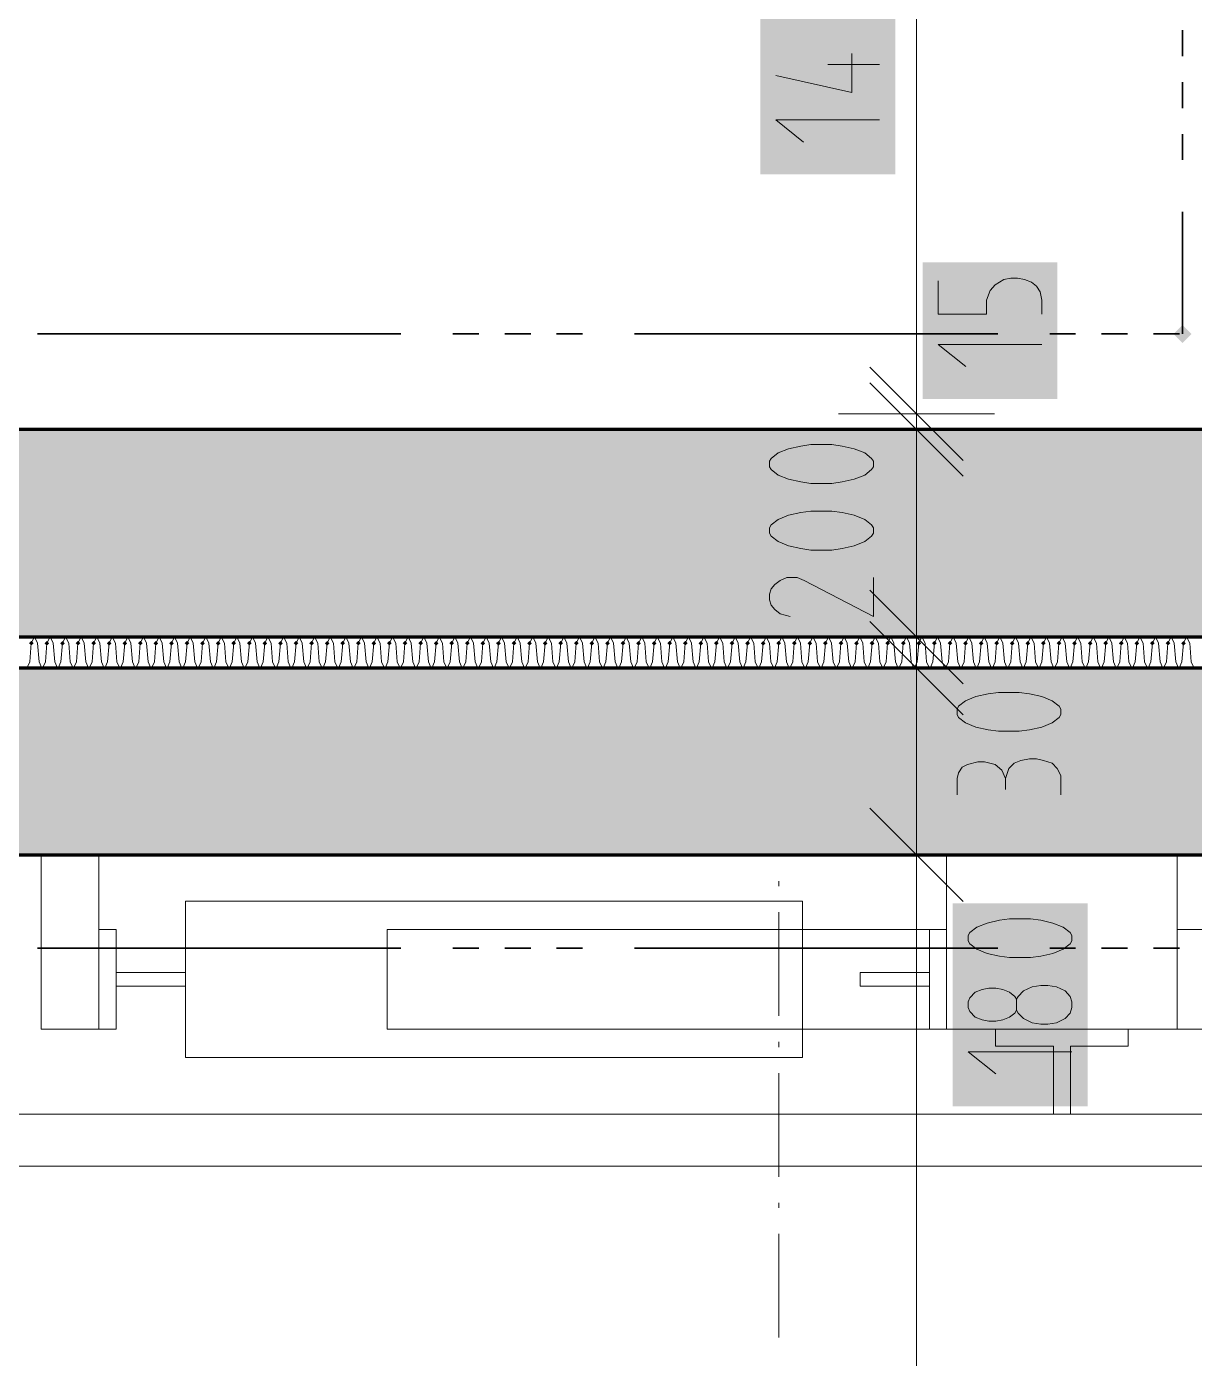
# Model space of a CAD drawing. Header units: millimetres. Extents: x 0 to 594, y 0 to 420.
# Drawn here: x 109.84 to 121.37, y 196.29 to 209.45 of the extents above; entities that cross this region are included whole.
import ezdxf

# ---------------------------------------------------------------- set-up
doc = ezdxf.new("R2010")
doc.units = ezdxf.units.MM
doc.header["$LTSCALE"] = 8
for name, color, linetype in [('PDF_Koty delkove', 7, 'Continuous'), ('PDF_Pozarni useky', 7, 'Continuous'), ('PDF_Steny obvodove nosne', 7, 'Continuous'), ('PDF_Steny sendvic', 7, 'Continuous'), ('PDF_Steny vnitrni', 7, 'Continuous'), ('PDF_Vytah', 7, 'Continuous')]:
    doc.layers.add(name, color=color, linetype=linetype)

msp = doc.modelspace()

# ---------------------------------------------------------------- linework, layer by layer
at = {"layer": 'PDF_Koty delkove', "lineweight": 18}
for points in [[(118.628, 141.969), (118.628, 159.753), (118.628, 161.916), (118.628, 164.553), (118.628, 165.806), (118.628, 168.065), (118.628, 169.31), (118.628, 170.823), (118.628, 173.437), (118.628, 180.15), (118.628, 182.2), (118.628, 182.508), (118.628, 184.353), (118.628, 201.265), (118.628, 203.11), (118.628, 203.418), (118.628, 205.468), (118.628, 205.621), (118.628, 220.535), (118.628, 221.662), (118.628, 244.878)], [(117.99, 209.182), (117.99, 208.798), (117.239, 208.963)], [(118.264, 209.073), (117.752, 209.073)], [(118.264, 208.525), (117.239, 208.525), (117.512, 208.306)], [(118.841, 206.937), (118.841, 206.608), (119.319, 206.608), (119.319, 206.746), (119.354, 206.841), (119.405, 206.896), (119.49, 206.95), (119.558, 206.964), (119.626, 206.964), (119.695, 206.95), (119.763, 206.923), (119.814, 206.882), (119.849, 206.828), (119.866, 206.746), (119.866, 206.608)], [(119.866, 206.307), (118.841, 206.307), (119.114, 206.089)], [(119.089, 205.16), (118.167, 206.083)], [(119.089, 205.006), (118.167, 205.929)], [(119.397, 205.621), (118.628, 205.621), (117.859, 205.621)], [(119.397, 205.468), (118.628, 205.468), (117.859, 205.468)], [(117.791, 204.661), (117.586, 204.661), (117.484, 204.647), (117.365, 204.62), (117.262, 204.579), (117.193, 204.525), (117.177, 204.497), (117.177, 204.443), (117.193, 204.415), (117.262, 204.36), (117.365, 204.319), (117.484, 204.291), (117.586, 204.277), (117.791, 204.277), (117.893, 204.291), (118.013, 204.319), (118.116, 204.36)], [(118.116, 204.36), (118.185, 204.415), (118.202, 204.443), (118.202, 204.497), (118.185, 204.525), (118.116, 204.579), (118.013, 204.62), (117.893, 204.647), (117.791, 204.661)], [(118.202, 204.004), (118.202, 203.62), (117.518, 203.977), (117.45, 204.004), (117.347, 204.004), (117.28, 203.977), (117.228, 203.936), (117.193, 203.895), (117.177, 203.84), (117.177, 203.786), (117.193, 203.731), (117.228, 203.689), (117.28, 203.648), (117.381, 203.62)], [(119.089, 202.956), (118.167, 203.879)], [(119.089, 202.649), (118.167, 203.571)], [(119.397, 203.418), (118.628, 203.418), (117.859, 203.418)], [(119.397, 203.11), (118.628, 203.11), (117.859, 203.11)], [(119.215, 202.829), (119.113, 202.788), (119.044, 202.733), (119.028, 202.705), (119.028, 202.651), (119.044, 202.623), (119.113, 202.569), (119.215, 202.528), (119.335, 202.5), (119.436, 202.486), (119.641, 202.486), (119.744, 202.5), (119.864, 202.528), (119.966, 202.569), (120.035, 202.623), (120.053, 202.651), (120.053, 202.705), (120.035, 202.733), (119.966, 202.788), (119.864, 202.829), (119.744, 202.856), (119.641, 202.87)], [(119.641, 202.87), (119.436, 202.87), (119.335, 202.856), (119.215, 202.829)], [(120.053, 201.857), (120.053, 202.048), (120.018, 202.117), (119.966, 202.172), (119.881, 202.199), (119.813, 202.213), (119.744, 202.213), (119.659, 202.199), (119.591, 202.172), (119.54, 202.117), (119.505, 202.021)], [(119.028, 201.857), (119.028, 202.021), (119.044, 202.076), (119.079, 202.131), (119.13, 202.158), (119.232, 202.186), (119.3, 202.186), (119.403, 202.158), (119.471, 202.103), (119.505, 202.021), (119.505, 201.912)], [(119.089, 200.804), (118.167, 201.726)], [(119.397, 201.265), (118.628, 201.265), (117.859, 201.265)], [(119.616, 199.73), (119.598, 199.703), (119.547, 199.662), (119.48, 199.635), (119.411, 199.621), (119.342, 199.621), (119.275, 199.635), (119.206, 199.662), (119.155, 199.717), (119.138, 199.758), (119.138, 199.812), (119.155, 199.853), (119.206, 199.908), (119.275, 199.935), (119.342, 199.949), (119.411, 199.949), (119.48, 199.935)], [(119.48, 199.935), (119.547, 199.908), (119.598, 199.867), (119.616, 199.84)], [(120.163, 199.319), (119.138, 199.319), (119.411, 199.101)]]:
    msp.add_lwpolyline(points, dxfattribs=at)
for points in [[(117.791, 205.318), (117.586, 205.318), (117.484, 205.304), (117.365, 205.277), (117.262, 205.236), (117.193, 205.182), (117.177, 205.154), (117.177, 205.1), (117.193, 205.072), (117.262, 205.017), (117.365, 204.976), (117.484, 204.949), (117.586, 204.935), (117.791, 204.935), (117.893, 204.949), (118.013, 204.976), (118.116, 205.017), (118.185, 205.072), (118.202, 205.1), (118.202, 205.154), (118.185, 205.182), (118.116, 205.236), (118.013, 205.277), (117.893, 205.304)], [(119.752, 200.633), (119.547, 200.633), (119.446, 200.619), (119.326, 200.592), (119.223, 200.551), (119.155, 200.497), (119.138, 200.469), (119.138, 200.415), (119.155, 200.387), (119.223, 200.333), (119.326, 200.292), (119.446, 200.264), (119.547, 200.25), (119.752, 200.25), (119.855, 200.264), (119.975, 200.292), (120.077, 200.333), (120.146, 200.387), (120.163, 200.415), (120.163, 200.469), (120.146, 200.497), (120.077, 200.551), (119.975, 200.592), (119.855, 200.619)], [(119.923, 199.976), (119.855, 199.976), (119.77, 199.962), (119.685, 199.922), (119.633, 199.867), (119.616, 199.84), (119.616, 199.73), (119.633, 199.703), (119.685, 199.648), (119.77, 199.607), (119.855, 199.593), (119.923, 199.593), (120.009, 199.607), (120.095, 199.648), (120.146, 199.703), (120.163, 199.758), (120.163, 199.812), (120.146, 199.867), (120.095, 199.922), (120.009, 199.962)]]:
    msp.add_lwpolyline(points, close=True, dxfattribs=at)
at = {"layer": 'PDF_Koty delkove', "color": 7, "lineweight": 18, "true_color": 0xffffff, "transparency": 33554559}
for points in [[(118.418, 207.987), (118.418, 210.649), (117.085, 207.987), (117.085, 210.649)], [(120.02, 205.77), (120.02, 207.118), (118.688, 205.77), (118.688, 207.118)], [(118.356, 203.467), (118.356, 205.472), (117.023, 203.467), (117.023, 205.472)], [(120.206, 201.675), (120.206, 203.023), (118.874, 201.675), (118.874, 203.023)], [(120.317, 198.782), (120.317, 200.787), (118.985, 198.782), (118.985, 200.787)]]:
    msp.add_solid(points, dxfattribs=at)
at = {"layer": 'PDF_Pozarni useky', "lineweight": 35}
for points in [[(121.254, 209.155), (121.254, 209.411)], [(121.254, 208.643), (121.254, 208.899)], [(121.254, 208.13), (121.254, 208.386)], [(121.254, 206.411), (121.254, 207.618)], [(113.537, 206.411), (109.949, 206.411)], [(114.305, 206.411), (114.049, 206.411)], [(114.818, 206.411), (114.562, 206.411)], [(115.33, 206.411), (115.074, 206.411)], [(119.43, 206.411), (115.843, 206.411)], [(120.199, 206.411), (119.943, 206.411)], [(120.712, 206.411), (120.455, 206.411)], [(121.224, 206.411), (120.968, 206.411)], [(113.537, 200.343), (109.949, 200.343)], [(114.305, 200.343), (114.049, 200.343)], [(114.818, 200.343), (114.562, 200.343)], [(115.33, 200.343), (115.074, 200.343)], [(119.43, 200.343), (115.843, 200.343)], [(120.199, 200.343), (119.943, 200.343)], [(120.712, 200.343), (120.455, 200.343)], [(121.224, 200.343), (120.968, 200.343)]]:
    msp.add_lwpolyline(points, dxfattribs=at)
at = {"layer": 'PDF_Pozarni useky', "lineweight": 35, "transparency": 33554559}
for points in [[(121.344, 206.411), (121.254, 206.321), (121.254, 206.5), (121.165, 206.411)], [(121.254, 206.321), (121.165, 206.411), (121.344, 206.411), (121.254, 206.5)]]:
    msp.add_solid(points, dxfattribs=at)
at = {"layer": 'PDF_Steny obvodove nosne', "lineweight": 70}
msp.add_lwpolyline([(103.43, 203.418), (128.029, 203.418), (128.029, 205.468), (125.006, 205.468), (122.238, 205.468), (101.38, 205.468), (101.38, 204.494), (101.38, 203.418)], dxfattribs=at)
at = {"layer": 'PDF_Steny obvodove nosne', "color": 9, "lineweight": 9, "true_color": 0xc0c0c0, "transparency": 33554559}
msp.add_solid([(128.029, 205.468), (101.38, 205.468), (128.029, 203.418), (101.38, 203.418)], dxfattribs=at)
at = {"layer": 'PDF_Steny sendvic', "lineweight": 35}
msp.add_lwpolyline([(103.43, 182.405), (103.43, 182.2), (125.979, 182.2), (128.029, 182.2), (128.081, 182.2), (128.081, 182.508), (128.029, 182.508), (105.582, 182.508), (103.737, 182.508), (103.737, 203.11), (105.582, 203.11), (128.029, 203.11), (128.081, 203.11), (128.081, 203.418), (128.029, 203.418), (103.43, 203.418), (103.43, 203.213)], dxfattribs=at)
at = {"layer": 'PDF_Steny sendvic', "lineweight": 9}
for points in [[(109.918, 203.418), (109.887, 203.356)], [(109.949, 203.356), (109.918, 203.418)], [(110.072, 203.418), (110.041, 203.356)], [(110.102, 203.356), (110.072, 203.418)], [(110.225, 203.418), (110.195, 203.356)], [(110.256, 203.356), (110.225, 203.418)], [(110.379, 203.418), (110.348, 203.356)], [(110.41, 203.356), (110.379, 203.418)], [(110.533, 203.418), (110.502, 203.356)], [(110.564, 203.356), (110.533, 203.418)], [(110.687, 203.418), (110.656, 203.356)], [(110.717, 203.356), (110.687, 203.418)], [(110.84, 203.418), (110.81, 203.356)], [(110.871, 203.356), (110.84, 203.418)], [(110.994, 203.418), (110.963, 203.356)], [(111.025, 203.356), (110.994, 203.418)], [(111.148, 203.418), (111.117, 203.356)], [(111.179, 203.356), (111.148, 203.418)], [(111.302, 203.418), (111.271, 203.356)], [(111.332, 203.356), (111.302, 203.418)], [(111.455, 203.418), (111.425, 203.356)], [(111.486, 203.356), (111.455, 203.418)], [(111.609, 203.418), (111.578, 203.356)], [(111.64, 203.356), (111.609, 203.418)], [(111.763, 203.418), (111.732, 203.356)], [(111.794, 203.356), (111.763, 203.418)], [(111.917, 203.418), (111.886, 203.356)], [(111.947, 203.356), (111.917, 203.418)], [(112.07, 203.418), (112.04, 203.356)], [(112.101, 203.356), (112.07, 203.418)], [(112.224, 203.418), (112.193, 203.356)], [(112.255, 203.356), (112.224, 203.418)], [(112.378, 203.418), (112.347, 203.356)], [(112.409, 203.356), (112.378, 203.418)], [(112.532, 203.418), (112.501, 203.356)], [(112.562, 203.356), (112.532, 203.418)], [(112.685, 203.418), (112.655, 203.356)], [(112.716, 203.356), (112.685, 203.418)], [(112.839, 203.418), (112.808, 203.356)], [(112.87, 203.356), (112.839, 203.418)], [(112.993, 203.418), (112.962, 203.356)], [(113.024, 203.356), (112.993, 203.418)], [(113.147, 203.418), (113.116, 203.356)], [(113.177, 203.356), (113.147, 203.418)], [(113.3, 203.418), (113.27, 203.356)], [(113.331, 203.356), (113.3, 203.418)], [(113.454, 203.418), (113.423, 203.356)], [(113.485, 203.356), (113.454, 203.418)], [(113.608, 203.418), (113.577, 203.356)], [(113.639, 203.356), (113.608, 203.418)], [(113.762, 203.418), (113.731, 203.356)], [(113.792, 203.356), (113.762, 203.418)], [(113.915, 203.418), (113.885, 203.356)], [(113.946, 203.356), (113.915, 203.418)], [(114.069, 203.418), (114.038, 203.356)], [(114.1, 203.356), (114.069, 203.418)], [(114.223, 203.418), (114.192, 203.356)], [(114.254, 203.356), (114.223, 203.418)], [(114.377, 203.418), (114.346, 203.356)], [(114.407, 203.356), (114.377, 203.418)], [(114.53, 203.418), (114.5, 203.356)], [(114.561, 203.356), (114.53, 203.418)], [(114.684, 203.418), (114.653, 203.356)], [(114.715, 203.356), (114.684, 203.418)], [(114.838, 203.418), (114.807, 203.356)], [(114.869, 203.356), (114.838, 203.418)], [(114.992, 203.418), (114.961, 203.356)], [(115.038, 203.172), (115.022, 203.356), (114.992, 203.418)], [(115.145, 203.418), (115.115, 203.356)], [(115.176, 203.356), (115.145, 203.418)], [(115.299, 203.418), (115.268, 203.356)], [(115.33, 203.356), (115.299, 203.418)], [(115.453, 203.418), (115.422, 203.356)], [(115.499, 203.172), (115.484, 203.356), (115.453, 203.418)], [(115.607, 203.418), (115.576, 203.356)], [(115.637, 203.356), (115.607, 203.418)], [(115.76, 203.418), (115.73, 203.356)], [(115.806, 203.172), (115.791, 203.356), (115.76, 203.418)], [(115.914, 203.418), (115.883, 203.356)], [(115.945, 203.356), (115.914, 203.418)], [(116.068, 203.418), (116.037, 203.356)], [(116.114, 203.172), (116.099, 203.356), (116.068, 203.418)], [(116.222, 203.418), (116.191, 203.356)], [(116.252, 203.356), (116.222, 203.418)], [(116.375, 203.418), (116.345, 203.356)], [(116.421, 203.172), (116.406, 203.356), (116.375, 203.418)], [(116.529, 203.418), (116.498, 203.356)], [(116.575, 203.172), (116.56, 203.356), (116.529, 203.418)], [(116.683, 203.418), (116.652, 203.356)], [(116.714, 203.356), (116.683, 203.418)], [(116.837, 203.418), (116.806, 203.356)], [(116.882, 203.172), (116.867, 203.356), (116.837, 203.418)], [(116.99, 203.418), (116.96, 203.356)], [(117.021, 203.356), (116.99, 203.418)], [(117.144, 203.418), (117.113, 203.356)], [(117.175, 203.356), (117.144, 203.418)], [(117.298, 203.418), (117.267, 203.356)], [(117.329, 203.356), (117.298, 203.418)], [(117.452, 203.418), (117.421, 203.356)], [(117.482, 203.356), (117.452, 203.418)], [(117.605, 203.418), (117.574, 203.356)], [(117.636, 203.356), (117.605, 203.418)], [(117.759, 203.418), (117.728, 203.356)], [(117.79, 203.356), (117.759, 203.418)], [(117.913, 203.418), (117.882, 203.356)], [(117.944, 203.356), (117.913, 203.418)], [(118.067, 203.418), (118.036, 203.356)], [(118.097, 203.356), (118.067, 203.418)], [(118.22, 203.418), (118.189, 203.356)], [(118.251, 203.356), (118.22, 203.418)], [(118.374, 203.418), (118.343, 203.356)], [(118.405, 203.356), (118.374, 203.418)], [(118.528, 203.418), (118.497, 203.356)], [(118.559, 203.356), (118.528, 203.418)], [(118.682, 203.418), (118.651, 203.356)], [(118.712, 203.356), (118.682, 203.418)], [(118.835, 203.418), (118.804, 203.356)], [(118.866, 203.356), (118.835, 203.418)], [(118.989, 203.418), (118.958, 203.356)], [(119.02, 203.356), (118.989, 203.418)], [(119.143, 203.418), (119.112, 203.356)], [(119.174, 203.356), (119.143, 203.418)], [(119.296, 203.418), (119.266, 203.356)], [(119.327, 203.356), (119.296, 203.418)], [(119.45, 203.418), (119.419, 203.356)], [(119.481, 203.356), (119.45, 203.418)], [(119.604, 203.418), (119.573, 203.356)], [(119.635, 203.356), (119.604, 203.418)], [(119.758, 203.418), (119.727, 203.356)], [(119.789, 203.356), (119.758, 203.418)], [(119.911, 203.418), (119.881, 203.356)], [(119.942, 203.356), (119.911, 203.418)], [(120.065, 203.418), (120.034, 203.356)], [(120.096, 203.356), (120.065, 203.418)], [(120.219, 203.418), (120.188, 203.356)], [(120.25, 203.356), (120.219, 203.418)], [(120.373, 203.418), (120.342, 203.356)], [(120.404, 203.356), (120.373, 203.418)], [(120.526, 203.418), (120.496, 203.356)], [(120.557, 203.356), (120.526, 203.418)], [(120.68, 203.418), (120.65, 203.356)], [(120.711, 203.356), (120.68, 203.418)], [(120.834, 203.418), (120.803, 203.356)], [(120.865, 203.356), (120.834, 203.418)], [(120.988, 203.418), (120.957, 203.356)], [(121.018, 203.356), (120.988, 203.418)], [(121.141, 203.418), (121.111, 203.356)], [(121.172, 203.356), (121.141, 203.418)], [(121.295, 203.418), (121.265, 203.356)], [(121.326, 203.356), (121.295, 203.418)], [(109.872, 203.172), (109.887, 203.356)], [(109.949, 203.356), (109.964, 203.172), (109.991, 203.11)], [(110.026, 203.172), (110.041, 203.356)], [(110.102, 203.356), (110.118, 203.172)], [(110.179, 203.172), (110.195, 203.356)], [(110.256, 203.356), (110.271, 203.172)], [(110.333, 203.172), (110.348, 203.356)], [(110.41, 203.356), (110.425, 203.172)], [(110.487, 203.172), (110.502, 203.356)], [(110.564, 203.356), (110.579, 203.172)], [(110.641, 203.172), (110.656, 203.356)], [(110.717, 203.356), (110.733, 203.172)], [(110.794, 203.172), (110.81, 203.356)], [(110.871, 203.356), (110.886, 203.172)], [(110.948, 203.172), (110.963, 203.356)], [(111.025, 203.356), (111.04, 203.172)], [(111.102, 203.172), (111.117, 203.356)], [(111.179, 203.356), (111.194, 203.172)], [(111.256, 203.172), (111.271, 203.356)], [(111.332, 203.356), (111.348, 203.172)], [(111.409, 203.172), (111.425, 203.356)], [(111.486, 203.356), (111.501, 203.172)], [(111.563, 203.172), (111.578, 203.356)], [(111.64, 203.356), (111.655, 203.172)], [(111.717, 203.172), (111.732, 203.356)], [(111.794, 203.356), (111.809, 203.172)], [(111.871, 203.172), (111.886, 203.356)], [(111.947, 203.356), (111.963, 203.172)], [(112.024, 203.172), (112.04, 203.356)], [(112.101, 203.356), (112.116, 203.172)], [(112.178, 203.172), (112.193, 203.356)], [(112.255, 203.356), (112.27, 203.172)], [(112.332, 203.172), (112.347, 203.356)], [(112.409, 203.356), (112.424, 203.172)], [(112.486, 203.172), (112.501, 203.356)], [(112.562, 203.356), (112.578, 203.172)], [(112.639, 203.172), (112.655, 203.356)], [(112.716, 203.356), (112.731, 203.172)], [(112.793, 203.172), (112.808, 203.356)], [(112.87, 203.356), (112.885, 203.172)], [(112.947, 203.172), (112.962, 203.356)], [(113.024, 203.356), (113.039, 203.172)], [(113.101, 203.172), (113.116, 203.356)], [(113.177, 203.356), (113.193, 203.172)], [(113.254, 203.172), (113.27, 203.356)], [(113.331, 203.356), (113.346, 203.172)], [(113.408, 203.172), (113.423, 203.356)], [(113.485, 203.356), (113.5, 203.172)], [(113.562, 203.172), (113.577, 203.356)], [(113.639, 203.356), (113.654, 203.172)], [(113.716, 203.172), (113.731, 203.356)], [(113.792, 203.356), (113.808, 203.172)], [(113.869, 203.172), (113.885, 203.356)], [(113.946, 203.356), (113.961, 203.172)], [(114.023, 203.172), (114.038, 203.356)], [(114.1, 203.356), (114.115, 203.172)], [(114.177, 203.172), (114.192, 203.356)], [(114.254, 203.356), (114.269, 203.172)], [(114.331, 203.172), (114.346, 203.356)], [(114.407, 203.356), (114.423, 203.172)], [(114.484, 203.172), (114.5, 203.356)], [(114.561, 203.356), (114.576, 203.172)], [(114.638, 203.172), (114.653, 203.356)], [(114.715, 203.356), (114.73, 203.172)], [(114.792, 203.172), (114.807, 203.356)], [(114.869, 203.356), (114.884, 203.172)], [(114.946, 203.172), (114.961, 203.356)], [(115.099, 203.172), (115.115, 203.356)], [(115.176, 203.356), (115.191, 203.172)], [(115.253, 203.172), (115.268, 203.356)], [(115.33, 203.356), (115.345, 203.172)], [(115.407, 203.172), (115.422, 203.356)], [(115.561, 203.172), (115.576, 203.356)], [(115.637, 203.356), (115.653, 203.172)], [(115.714, 203.172), (115.73, 203.356)], [(115.868, 203.172), (115.883, 203.356)], [(115.945, 203.356), (115.96, 203.172)], [(116.022, 203.172), (116.037, 203.356)], [(116.176, 203.172), (116.191, 203.356)], [(116.252, 203.356), (116.268, 203.172)], [(116.329, 203.172), (116.345, 203.356)], [(116.483, 203.172), (116.498, 203.356)], [(116.637, 203.172), (116.652, 203.356)], [(116.714, 203.356), (116.729, 203.172)], [(116.791, 203.172), (116.806, 203.356)], [(116.944, 203.172), (116.96, 203.356)], [(117.021, 203.356), (117.036, 203.172)], [(117.098, 203.172), (117.113, 203.356)], [(117.175, 203.356), (117.19, 203.172)], [(117.252, 203.172), (117.267, 203.356)], [(117.329, 203.356), (117.344, 203.172)], [(117.406, 203.172), (117.421, 203.356)], [(117.482, 203.356), (117.497, 203.172)], [(117.559, 203.172), (117.574, 203.356)], [(117.636, 203.356), (117.651, 203.172)], [(117.713, 203.172), (117.728, 203.356)], [(117.79, 203.356), (117.805, 203.172)], [(117.867, 203.172), (117.882, 203.356)], [(117.944, 203.356), (117.959, 203.172)], [(118.021, 203.172), (118.036, 203.356)], [(118.097, 203.356), (118.112, 203.172)], [(118.174, 203.172), (118.189, 203.356)], [(118.251, 203.356), (118.266, 203.172)], [(118.328, 203.172), (118.343, 203.356)], [(118.405, 203.356), (118.42, 203.172)], [(118.482, 203.172), (118.497, 203.356)], [(118.559, 203.356), (118.574, 203.172)], [(118.636, 203.172), (118.651, 203.356)], [(118.712, 203.356), (118.727, 203.172)], [(118.789, 203.172), (118.804, 203.356)], [(118.866, 203.356), (118.881, 203.172)], [(118.943, 203.172), (118.958, 203.356)], [(119.02, 203.356), (119.035, 203.172)], [(119.097, 203.172), (119.112, 203.356)], [(119.174, 203.356), (119.189, 203.172)], [(119.251, 203.172), (119.266, 203.356)], [(119.327, 203.356), (119.342, 203.172)], [(119.404, 203.172), (119.419, 203.356)], [(119.481, 203.356), (119.496, 203.172)], [(119.558, 203.172), (119.573, 203.356)], [(119.635, 203.356), (119.65, 203.172)], [(119.712, 203.172), (119.727, 203.356)], [(119.789, 203.356), (119.804, 203.172)], [(119.866, 203.172), (119.881, 203.356)], [(119.942, 203.356), (119.957, 203.172)], [(120.019, 203.172), (120.034, 203.356)], [(120.096, 203.356), (120.111, 203.172)], [(120.173, 203.172), (120.188, 203.356)], [(120.25, 203.356), (120.265, 203.172)], [(120.327, 203.172), (120.342, 203.356)], [(120.404, 203.356), (120.419, 203.172)], [(120.481, 203.172), (120.496, 203.356)], [(120.557, 203.356), (120.572, 203.172)], [(120.634, 203.172), (120.65, 203.356)], [(120.711, 203.356), (120.726, 203.172)], [(120.788, 203.172), (120.803, 203.356)], [(120.865, 203.356), (120.88, 203.172)], [(120.942, 203.172), (120.957, 203.356)], [(121.018, 203.356), (121.034, 203.172)], [(121.095, 203.172), (121.111, 203.356)], [(121.172, 203.356), (121.187, 203.172)], [(121.249, 203.172), (121.265, 203.356)], [(121.326, 203.356), (121.341, 203.172)], [(109.844, 203.11), (109.872, 203.172)], [(109.872, 203.172), (109.872, 203.172)], [(109.998, 203.11), (110.026, 203.172)], [(110.026, 203.172), (110.026, 203.172)], [(110.118, 203.172), (110.145, 203.11)], [(110.152, 203.11), (110.179, 203.172)], [(110.179, 203.172), (110.179, 203.172)], [(110.271, 203.172), (110.299, 203.11)], [(110.305, 203.11), (110.333, 203.172)], [(110.333, 203.172), (110.333, 203.172)], [(110.425, 203.172), (110.453, 203.11)], [(110.459, 203.11), (110.487, 203.172)], [(110.487, 203.172), (110.487, 203.172)], [(110.579, 203.172), (110.606, 203.11)], [(110.613, 203.11), (110.641, 203.172)], [(110.641, 203.172), (110.641, 203.172)], [(110.733, 203.172), (110.76, 203.11)], [(110.767, 203.11), (110.794, 203.172)], [(110.794, 203.172), (110.794, 203.172)], [(110.886, 203.172), (110.914, 203.11)], [(110.92, 203.11), (110.948, 203.172)], [(110.948, 203.172), (110.948, 203.172)], [(111.04, 203.172), (111.068, 203.11)], [(111.074, 203.11), (111.102, 203.172)], [(111.102, 203.172), (111.102, 203.172)], [(111.194, 203.172), (111.221, 203.11)], [(111.228, 203.11), (111.256, 203.172)], [(111.256, 203.172), (111.256, 203.172)], [(111.348, 203.172), (111.375, 203.11)], [(111.382, 203.11), (111.409, 203.172)], [(111.409, 203.172), (111.409, 203.172)], [(111.501, 203.172), (111.529, 203.11)], [(111.535, 203.11), (111.563, 203.172)], [(111.563, 203.172), (111.563, 203.172)], [(111.655, 203.172), (111.683, 203.11)], [(111.689, 203.11), (111.717, 203.172)], [(111.717, 203.172), (111.717, 203.172)], [(111.809, 203.172), (111.836, 203.11)], [(111.843, 203.11), (111.871, 203.172)], [(111.871, 203.172), (111.871, 203.172)], [(111.963, 203.172), (111.99, 203.11)], [(111.997, 203.11), (112.024, 203.172)], [(112.024, 203.172), (112.024, 203.172)], [(112.116, 203.172), (112.144, 203.11)], [(112.15, 203.11), (112.178, 203.172)], [(112.178, 203.172), (112.178, 203.172)], [(112.27, 203.172), (112.298, 203.11)], [(112.304, 203.11), (112.332, 203.172)], [(112.332, 203.172), (112.332, 203.172)], [(112.424, 203.172), (112.451, 203.11)], [(112.458, 203.11), (112.486, 203.172)], [(112.486, 203.172), (112.486, 203.172)], [(112.578, 203.172), (112.605, 203.11)], [(112.612, 203.11), (112.639, 203.172)], [(112.639, 203.172), (112.639, 203.172)], [(112.731, 203.172), (112.759, 203.11)], [(112.765, 203.11), (112.793, 203.172)], [(112.793, 203.172), (112.793, 203.172)], [(112.885, 203.172), (112.913, 203.11)], [(112.919, 203.11), (112.947, 203.172)], [(112.947, 203.172), (112.947, 203.172)], [(113.039, 203.172), (113.066, 203.11)], [(113.073, 203.11), (113.101, 203.172)], [(113.101, 203.172), (113.101, 203.172)], [(113.193, 203.172), (113.22, 203.11)], [(113.227, 203.11), (113.254, 203.172)], [(113.254, 203.172), (113.254, 203.172)], [(113.346, 203.172), (113.374, 203.11)], [(113.38, 203.11), (113.408, 203.172)], [(113.408, 203.172), (113.408, 203.172)], [(113.5, 203.172), (113.528, 203.11)], [(113.534, 203.11), (113.562, 203.172)], [(113.562, 203.172), (113.562, 203.172)], [(113.654, 203.172), (113.681, 203.11)], [(113.688, 203.11), (113.716, 203.172)], [(113.716, 203.172), (113.716, 203.172)], [(113.716, 203.172), (113.716, 203.172)], [(113.808, 203.172), (113.835, 203.11)], [(113.842, 203.11), (113.869, 203.172)], [(113.869, 203.172), (113.869, 203.172)], [(113.961, 203.172), (113.989, 203.11)], [(113.995, 203.11), (114.023, 203.172)], [(114.023, 203.172), (114.023, 203.172)], [(114.115, 203.172), (114.143, 203.11)], [(114.149, 203.11), (114.177, 203.172)], [(114.177, 203.172), (114.177, 203.172)], [(114.269, 203.172), (114.296, 203.11)], [(114.303, 203.11), (114.331, 203.172)], [(114.331, 203.172), (114.331, 203.172)], [(114.423, 203.172), (114.45, 203.11)], [(114.457, 203.11), (114.484, 203.172)], [(114.484, 203.172), (114.484, 203.172)], [(114.576, 203.172), (114.604, 203.11)], [(114.61, 203.11), (114.638, 203.172)], [(114.638, 203.172), (114.638, 203.172)], [(114.73, 203.172), (114.758, 203.11)], [(114.764, 203.11), (114.792, 203.172)], [(114.792, 203.172), (114.792, 203.172)], [(114.884, 203.172), (114.911, 203.11)], [(114.918, 203.11), (114.946, 203.172)], [(114.946, 203.172), (114.946, 203.172)], [(115.038, 203.172), (115.065, 203.11)], [(115.072, 203.11), (115.099, 203.172)], [(115.099, 203.172), (115.099, 203.172)], [(115.191, 203.172), (115.219, 203.11)], [(115.225, 203.11), (115.253, 203.172)], [(115.253, 203.172), (115.253, 203.172)], [(115.345, 203.172), (115.373, 203.11)], [(115.379, 203.11), (115.407, 203.172)], [(115.407, 203.172), (115.407, 203.172)], [(115.499, 203.172), (115.526, 203.11)], [(115.533, 203.11), (115.561, 203.172)], [(115.561, 203.172), (115.561, 203.172)], [(115.653, 203.172), (115.68, 203.11)], [(115.687, 203.11), (115.714, 203.172)], [(115.714, 203.172), (115.714, 203.172)], [(115.806, 203.172), (115.834, 203.11)], [(115.84, 203.11), (115.868, 203.172)], [(115.868, 203.172), (115.868, 203.172)], [(115.96, 203.172), (115.988, 203.11)], [(115.994, 203.11), (116.022, 203.172)], [(116.022, 203.172), (116.022, 203.172)], [(116.114, 203.172), (116.141, 203.11)], [(116.148, 203.11), (116.176, 203.172)], [(116.176, 203.172), (116.176, 203.172)], [(116.268, 203.172), (116.295, 203.11)], [(116.302, 203.11), (116.329, 203.172)], [(116.329, 203.172), (116.329, 203.172)], [(116.421, 203.172), (116.449, 203.11)], [(116.455, 203.11), (116.483, 203.172)], [(116.483, 203.172), (116.483, 203.172)], [(116.575, 203.172), (116.603, 203.11)], [(116.609, 203.11), (116.637, 203.172)], [(116.637, 203.172), (116.637, 203.172)], [(116.729, 203.172), (116.756, 203.11)], [(116.763, 203.11), (116.791, 203.172)], [(116.791, 203.172), (116.791, 203.172)], [(116.882, 203.172), (116.91, 203.11)], [(116.917, 203.11), (116.944, 203.172)], [(116.944, 203.172), (116.944, 203.172)], [(117.036, 203.172), (117.064, 203.11)], [(117.07, 203.11), (117.098, 203.172)], [(117.098, 203.172), (117.098, 203.172)], [(117.19, 203.172), (117.218, 203.11)], [(117.224, 203.11), (117.252, 203.172)], [(117.252, 203.172), (117.252, 203.172)], [(117.344, 203.172), (117.371, 203.11)], [(117.378, 203.11), (117.406, 203.172)], [(117.406, 203.172), (117.406, 203.172)], [(117.497, 203.172), (117.525, 203.11)], [(117.532, 203.11), (117.559, 203.172)], [(117.559, 203.172), (117.559, 203.172)], [(117.651, 203.172), (117.679, 203.11)], [(117.685, 203.11), (117.713, 203.172)], [(117.713, 203.172), (117.713, 203.172)], [(117.805, 203.172), (117.833, 203.11)], [(117.839, 203.11), (117.867, 203.172)], [(117.867, 203.172), (117.867, 203.172)], [(117.959, 203.172), (117.986, 203.11)], [(117.993, 203.11), (118.021, 203.172)], [(118.021, 203.172), (118.021, 203.172)], [(118.112, 203.172), (118.14, 203.11)], [(118.147, 203.11), (118.174, 203.172)], [(118.174, 203.172), (118.174, 203.172)], [(118.266, 203.172), (118.294, 203.11)], [(118.3, 203.11), (118.328, 203.172)], [(118.328, 203.172), (118.328, 203.172)], [(118.42, 203.172), (118.448, 203.11)], [(118.454, 203.11), (118.482, 203.172)], [(118.482, 203.172), (118.482, 203.172)], [(118.574, 203.172), (118.601, 203.11)], [(118.608, 203.11), (118.636, 203.172)], [(118.636, 203.172), (118.636, 203.172)], [(118.727, 203.172), (118.755, 203.11)], [(118.762, 203.11), (118.789, 203.172)], [(118.789, 203.172), (118.789, 203.172)], [(118.881, 203.172), (118.909, 203.11)], [(118.915, 203.11), (118.943, 203.172)], [(118.943, 203.172), (118.943, 203.172)], [(119.035, 203.172), (119.063, 203.11)], [(119.069, 203.11), (119.097, 203.172)], [(119.097, 203.172), (119.097, 203.172)], [(119.189, 203.172), (119.216, 203.11)], [(119.223, 203.11), (119.251, 203.172)], [(119.251, 203.172), (119.251, 203.172)], [(119.342, 203.172), (119.37, 203.11)], [(119.377, 203.11), (119.404, 203.172)], [(119.404, 203.172), (119.404, 203.172)], [(119.496, 203.172), (119.524, 203.11)], [(119.53, 203.11), (119.558, 203.172)], [(119.558, 203.172), (119.558, 203.172)], [(119.65, 203.172), (119.678, 203.11)], [(119.684, 203.11), (119.712, 203.172)], [(119.712, 203.172), (119.712, 203.172)], [(119.804, 203.172), (119.831, 203.11)], [(119.838, 203.11), (119.866, 203.172)], [(119.866, 203.172), (119.866, 203.172)], [(119.957, 203.172), (119.985, 203.11)], [(119.992, 203.11), (120.019, 203.172)], [(120.019, 203.172), (120.019, 203.172)], [(120.111, 203.172), (120.139, 203.11)], [(120.145, 203.11), (120.173, 203.172)], [(120.173, 203.172), (120.173, 203.172)], [(120.265, 203.172), (120.293, 203.11)], [(120.299, 203.11), (120.327, 203.172)], [(120.327, 203.172), (120.327, 203.172)], [(120.419, 203.172), (120.446, 203.11)], [(120.453, 203.11), (120.481, 203.172)], [(120.481, 203.172), (120.481, 203.172)], [(120.572, 203.172), (120.6, 203.11)], [(120.607, 203.11), (120.634, 203.172)], [(120.634, 203.172), (120.634, 203.172)], [(120.726, 203.172), (120.754, 203.11)], [(120.76, 203.11), (120.788, 203.172)], [(120.788, 203.172), (120.788, 203.172)], [(120.88, 203.172), (120.908, 203.11)], [(120.914, 203.11), (120.942, 203.172)], [(120.942, 203.172), (120.942, 203.172)], [(121.034, 203.172), (121.061, 203.11)], [(121.068, 203.11), (121.095, 203.172)], [(121.095, 203.172), (121.095, 203.172)], [(121.187, 203.172), (121.215, 203.11)], [(121.222, 203.11), (121.249, 203.172)], [(121.249, 203.172), (121.249, 203.172)], [(121.249, 203.172), (121.249, 203.172)], [(121.341, 203.172), (121.369, 203.11)]]:
    msp.add_lwpolyline(points, dxfattribs=at)
at = {"layer": 'PDF_Steny sendvic', "lineweight": 9, "transparency": 33554559}
for points in [[(109.887, 203.333), (109.864, 203.356), (109.91, 203.356), (109.887, 203.379)], [(110.041, 203.333), (110.018, 203.356), (110.064, 203.356), (110.041, 203.379)], [(110.195, 203.333), (110.172, 203.356), (110.218, 203.356), (110.195, 203.379)], [(110.348, 203.333), (110.325, 203.356), (110.371, 203.356), (110.348, 203.379)], [(110.502, 203.333), (110.479, 203.356), (110.525, 203.356), (110.502, 203.379)], [(110.656, 203.333), (110.633, 203.356), (110.679, 203.356), (110.656, 203.379)], [(110.81, 203.333), (110.787, 203.356), (110.833, 203.356), (110.81, 203.379)], [(110.963, 203.333), (110.94, 203.356), (110.986, 203.356), (110.963, 203.379)], [(111.117, 203.333), (111.094, 203.356), (111.14, 203.356), (111.117, 203.379)], [(111.271, 203.333), (111.248, 203.356), (111.294, 203.356), (111.271, 203.379)], [(111.425, 203.333), (111.401, 203.356), (111.448, 203.356), (111.425, 203.379)], [(111.578, 203.333), (111.555, 203.356), (111.601, 203.356), (111.578, 203.379)], [(111.732, 203.333), (111.709, 203.356), (111.755, 203.356), (111.732, 203.379)], [(111.886, 203.333), (111.863, 203.356), (111.909, 203.356), (111.886, 203.379)], [(112.04, 203.333), (112.016, 203.356), (112.063, 203.356), (112.04, 203.379)], [(112.193, 203.333), (112.17, 203.356), (112.216, 203.356), (112.193, 203.379)], [(112.347, 203.333), (112.324, 203.356), (112.37, 203.356), (112.347, 203.379)], [(112.501, 203.333), (112.478, 203.356), (112.524, 203.356), (112.501, 203.379)], [(112.655, 203.333), (112.631, 203.356), (112.678, 203.356), (112.655, 203.379)], [(112.808, 203.333), (112.785, 203.356), (112.831, 203.356), (112.808, 203.379)], [(112.962, 203.333), (112.939, 203.356), (112.985, 203.356), (112.962, 203.379)], [(113.116, 203.333), (113.093, 203.356), (113.139, 203.356), (113.116, 203.379)], [(113.27, 203.333), (113.246, 203.356), (113.293, 203.356), (113.27, 203.379)], [(113.423, 203.333), (113.4, 203.356), (113.446, 203.356), (113.423, 203.379)], [(113.577, 203.333), (113.554, 203.356), (113.6, 203.356), (113.577, 203.379)], [(113.731, 203.333), (113.708, 203.356), (113.754, 203.356), (113.731, 203.379)], [(113.885, 203.333), (113.861, 203.356), (113.908, 203.356), (113.885, 203.379)], [(114.038, 203.333), (114.015, 203.356), (114.061, 203.356), (114.038, 203.379)], [(114.192, 203.333), (114.169, 203.356), (114.215, 203.356), (114.192, 203.379)], [(114.346, 203.333), (114.323, 203.356), (114.369, 203.356), (114.346, 203.379)], [(114.5, 203.333), (114.476, 203.356), (114.523, 203.356), (114.5, 203.379)], [(114.653, 203.333), (114.63, 203.356), (114.676, 203.356), (114.653, 203.379)], [(114.807, 203.333), (114.784, 203.356), (114.83, 203.356), (114.807, 203.379)], [(114.961, 203.333), (114.938, 203.356), (114.984, 203.356), (114.961, 203.379)], [(115.115, 203.333), (115.091, 203.356), (115.138, 203.356), (115.115, 203.379)], [(115.268, 203.333), (115.245, 203.356), (115.291, 203.356), (115.268, 203.379)], [(115.422, 203.333), (115.399, 203.356), (115.445, 203.356), (115.422, 203.379)], [(115.576, 203.333), (115.553, 203.356), (115.599, 203.356), (115.576, 203.379)], [(115.73, 203.333), (115.706, 203.356), (115.753, 203.356), (115.73, 203.379)], [(115.883, 203.333), (115.86, 203.356), (115.906, 203.356), (115.883, 203.379)], [(116.037, 203.333), (116.014, 203.356), (116.06, 203.356), (116.037, 203.379)], [(116.191, 203.333), (116.168, 203.356), (116.214, 203.356), (116.191, 203.379)], [(116.345, 203.333), (116.321, 203.356), (116.368, 203.356), (116.345, 203.379)], [(116.498, 203.333), (116.475, 203.356), (116.521, 203.356), (116.498, 203.379)], [(116.652, 203.333), (116.629, 203.356), (116.675, 203.356), (116.652, 203.379)], [(116.806, 203.333), (116.783, 203.356), (116.829, 203.356), (116.806, 203.379)], [(116.96, 203.333), (116.936, 203.356), (116.983, 203.356), (116.96, 203.379)], [(117.113, 203.333), (117.09, 203.356), (117.136, 203.356), (117.113, 203.379)], [(117.267, 203.333), (117.244, 203.356), (117.29, 203.356), (117.267, 203.379)], [(117.421, 203.333), (117.398, 203.356), (117.444, 203.356), (117.421, 203.379)], [(117.574, 203.333), (117.551, 203.356), (117.598, 203.356), (117.574, 203.379)], [(117.728, 203.333), (117.705, 203.356), (117.751, 203.356), (117.728, 203.379)], [(117.882, 203.333), (117.859, 203.356), (117.905, 203.356), (117.882, 203.379)], [(118.036, 203.333), (118.013, 203.356), (118.059, 203.356), (118.036, 203.379)], [(118.189, 203.333), (118.166, 203.356), (118.213, 203.356), (118.189, 203.379)], [(118.343, 203.333), (118.32, 203.356), (118.366, 203.356), (118.343, 203.379)], [(118.497, 203.333), (118.474, 203.356), (118.52, 203.356), (118.497, 203.379)], [(118.651, 203.333), (118.628, 203.356), (118.674, 203.356), (118.651, 203.379)], [(118.804, 203.333), (118.781, 203.356), (118.828, 203.356), (118.804, 203.379)], [(118.958, 203.333), (118.935, 203.356), (118.981, 203.356), (118.958, 203.379)], [(119.112, 203.333), (119.089, 203.356), (119.135, 203.356), (119.112, 203.379)], [(119.266, 203.333), (119.243, 203.356), (119.289, 203.356), (119.266, 203.379)], [(119.419, 203.333), (119.396, 203.356), (119.443, 203.356), (119.419, 203.379)], [(119.573, 203.333), (119.55, 203.356), (119.596, 203.356), (119.573, 203.379)], [(119.727, 203.333), (119.704, 203.356), (119.75, 203.356), (119.727, 203.379)], [(119.881, 203.333), (119.858, 203.356), (119.904, 203.356), (119.881, 203.379)], [(120.034, 203.333), (120.011, 203.356), (120.058, 203.356), (120.034, 203.379)], [(120.188, 203.333), (120.165, 203.356), (120.211, 203.356), (120.188, 203.379)], [(120.342, 203.333), (120.319, 203.356), (120.365, 203.356), (120.342, 203.379)], [(120.496, 203.333), (120.473, 203.356), (120.519, 203.356), (120.496, 203.379)], [(120.65, 203.333), (120.626, 203.356), (120.673, 203.356), (120.65, 203.379)], [(120.803, 203.333), (120.78, 203.356), (120.826, 203.356), (120.803, 203.379)], [(120.957, 203.333), (120.934, 203.356), (120.98, 203.356), (120.957, 203.379)], [(121.111, 203.333), (121.088, 203.356), (121.134, 203.356), (121.111, 203.379)], [(121.265, 203.333), (121.241, 203.356), (121.288, 203.356), (121.265, 203.379)]]:
    msp.add_solid(points, dxfattribs=at)
at = {"layer": 'PDF_Steny vnitrni', "lineweight": 70}
for points in [[(128.029, 201.265), (128.029, 203.11), (105.582, 203.11)], [(105.582, 201.265), (126.184, 201.265)]]:
    msp.add_lwpolyline(points, dxfattribs=at)
at = {"layer": 'PDF_Steny vnitrni', "color": 9, "lineweight": 9, "true_color": 0xc0c0c0, "transparency": 33554559}
msp.add_solid([(128.029, 203.11), (105.582, 203.11), (128.029, 201.265), (105.582, 201.265)], dxfattribs=at)
at = {"layer": 'PDF_Vytah', "lineweight": 9}
for points in [[(109.985, 201.265), (110.555, 201.265), (109.985, 201.265), (109.985, 199.543)], [(110.555, 199.543), (110.555, 201.265)], [(121.203, 199.543), (121.203, 201.265), (118.925, 201.265), (118.925, 199.543), (118.925, 201.265), (121.203, 201.265)], [(117.502, 199.263), (111.409, 199.263), (111.409, 200.809), (117.502, 200.809)]]:
    msp.add_lwpolyline(points, close=True, dxfattribs=at)
for points in [[(117.267, 201.263), (117.267, 201.265)], [(117.267, 201.265), (117.267, 201.265)], [(117.267, 200.955), (117.267, 201.006)], [(111.409, 199.263), (111.409, 200.809), (117.502, 200.809), (117.502, 199.263)], [(117.267, 199.674), (117.267, 200.699)], [(110.555, 200.528), (110.725, 200.528), (110.725, 199.968), (111.409, 199.968), (111.409, 200.104), (110.725, 200.104), (110.725, 199.543), (110.555, 199.543), (109.985, 199.543)], [(110.725, 200.528), (110.555, 200.528)], [(110.725, 200.528), (110.725, 199.968), (111.409, 199.968)], [(113.402, 199.543), (113.402, 200.528), (118.925, 200.528), (113.402, 200.528), (113.402, 199.543), (122.513, 199.543), (122.513, 200.528), (121.203, 200.528), (122.513, 200.528), (122.513, 199.543)], [(118.071, 200.104), (118.071, 199.968), (118.755, 199.968), (118.755, 200.528), (118.755, 199.968), (118.071, 199.968), (118.071, 200.104), (118.755, 200.104), (118.755, 199.543)], [(111.409, 200.104), (110.725, 200.104), (110.725, 199.543), (110.555, 199.543), (109.985, 199.543)], [(111.409, 199.968), (111.409, 200.104)], [(118.755, 199.543), (118.755, 200.104), (118.071, 200.104)], [(122.513, 199.543), (113.402, 199.543)], [(119.409, 199.543), (119.409, 199.375), (119.979, 199.375), (119.979, 198.703)], [(119.409, 199.543), (119.409, 199.375), (119.979, 199.375), (119.979, 198.703)], [(120.719, 199.543), (120.719, 199.375), (120.15, 199.375), (120.15, 198.703)], [(120.719, 199.543), (120.719, 199.375), (120.15, 199.375), (120.15, 198.703)], [(117.267, 199.366), (117.267, 199.418)], [(111.409, 199.263), (117.502, 199.263)], [(117.267, 198.085), (117.267, 199.11)], [(109.067, 198.19), (123.417, 198.19), (123.417, 196.653), (124.186, 196.653), (124.186, 196.909), (123.929, 196.909), (123.929, 198.703), (108.555, 198.703)], [(117.267, 197.778), (117.267, 197.829)], [(117.267, 196.497), (117.267, 197.522)]]:
    msp.add_lwpolyline(points, dxfattribs=at)

doc.saveas('drawing.dxf')
